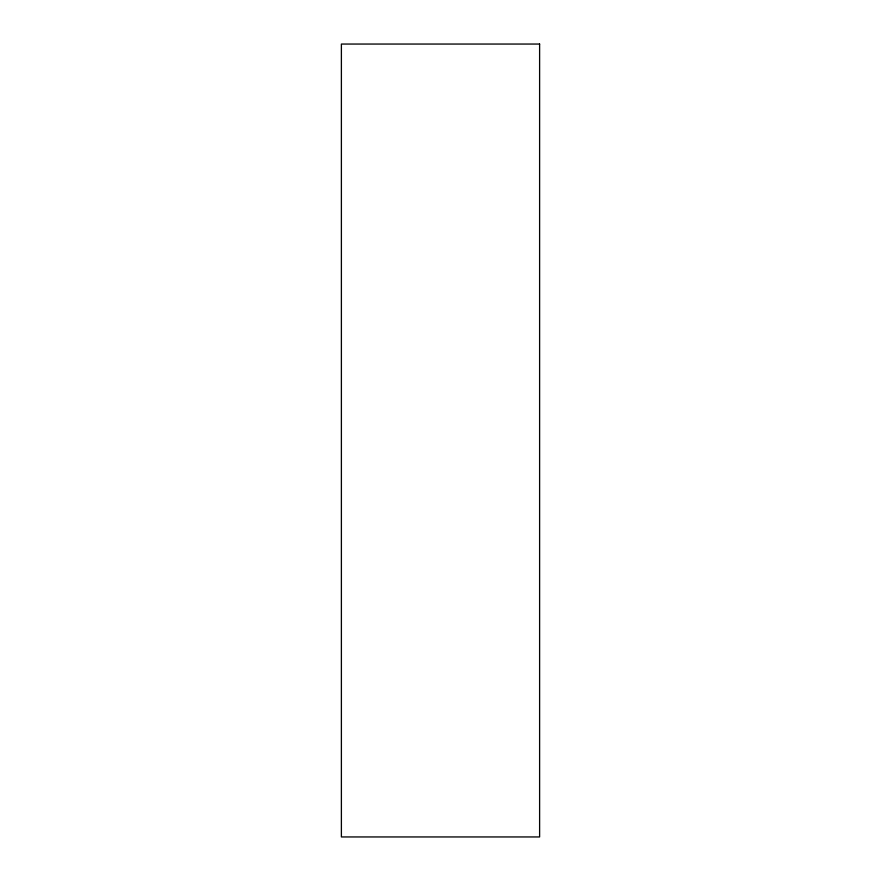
<?xml version="1.0" encoding="UTF-8"?>
<svg xmlns="http://www.w3.org/2000/svg" width="881" height="881" viewBox="0 0 881 881"><rect width="100%" height="100%" fill="white"/><g stroke="black" fill="none" stroke-linecap="round" stroke-linejoin="round"><path stroke-width="1.32" d="M539.613 44.05L341.388 44.05L341.388 836.95L539.613 836.95L539.613 44.05"/></g></svg>
